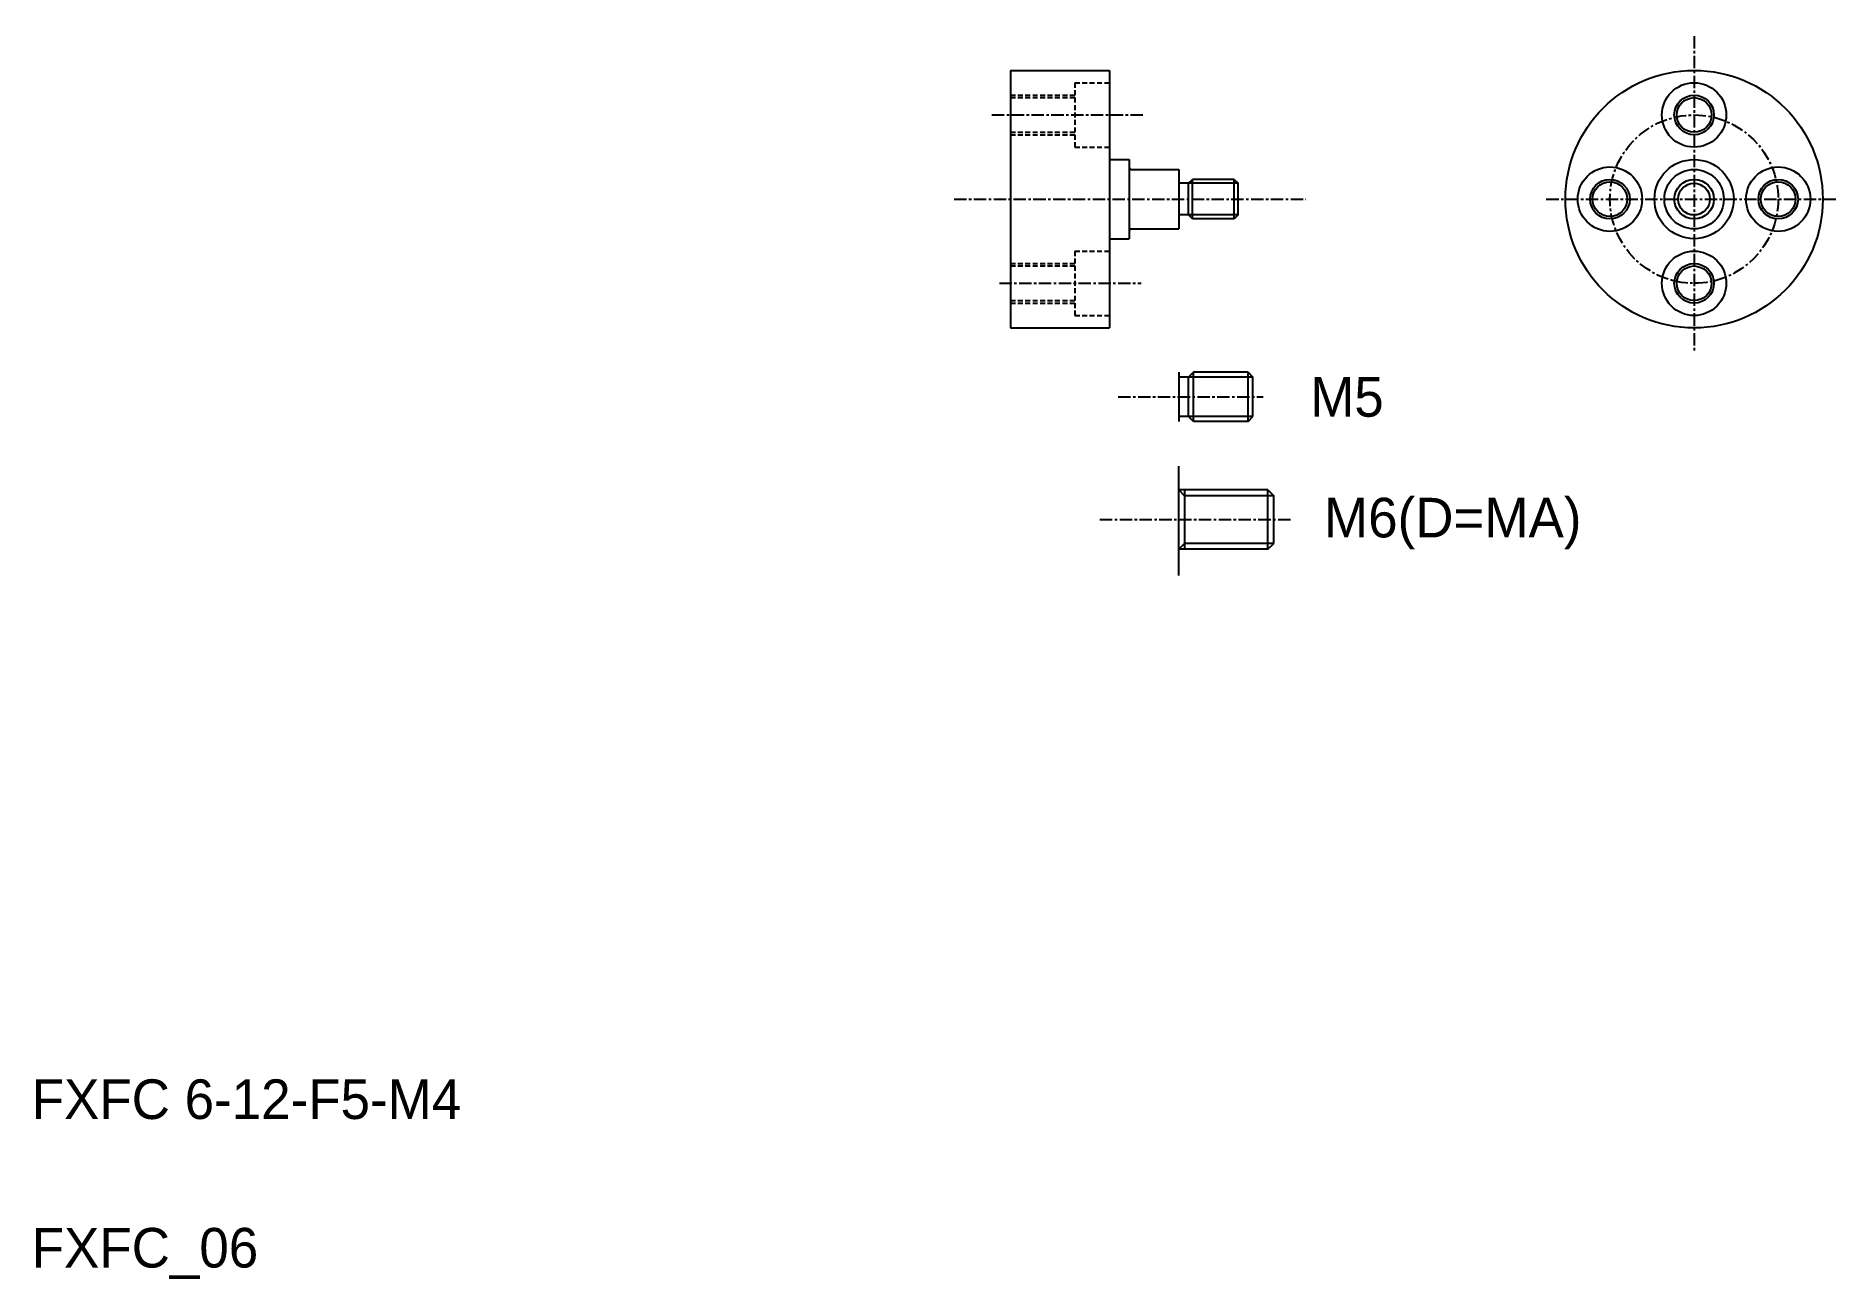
# Model space of a CAD drawing. Extents: x 10 to 192, y 9 to 134.
import ezdxf

# ---------------------------------------------------------------- set-up
doc = ezdxf.new("R2010")
doc.units = 0
doc.linetypes.add('CENTER', pattern=[2, 1.25, -0.25, 0.25, -0.25])
doc.linetypes.add('DASHED', pattern=[0.75, 0.5, -0.25])
doc.layers.get('0').update_dxf_attribs({"linetype": 'CONTINUOUS'})
doc.layers.add('CENTER', color=1, linetype='CENTER')

msp = doc.modelspace()

# ---------------------------------------------------------------- linework, layer by layer
at = {"color": 7, "linetype": 'CONTINUOUS'}
for p, q in [((108.87, 130.89), (118.87, 130.89)), ((108.87, 130.89), (108.87, 104.89)), ((118.87, 130.89), (118.87, 104.89)), ((118.87, 124.39), (118.87, 124.39)), ((118.87, 121.89), (120.87, 121.89)), ((120.87, 121.89), (120.87, 113.89)), ((121.07, 120.89), (125.87, 120.89)), ((125.87, 120.89), (125.87, 114.89)), ((126.87, 119.49), (125.87, 119.49)), ((126.87, 119.49), (127.27, 119.89)), ((126.87, 116.29), (126.87, 119.49)), ((127.27, 115.89), (127.27, 119.89)), ((131.47, 119.89), (127.27, 119.89)), ((131.47, 119.89), (131.87, 119.49)), ((131.47, 115.89), (131.47, 119.89)), ((131.87, 116.29), (131.87, 119.49)), ((118.87, 117.89), (118.87, 117.89)), ((121.07, 114.89), (125.87, 114.89)), ((126.87, 116.29), (125.87, 116.29)), ((127.27, 115.89), (126.87, 116.29)), ((131.47, 115.89), (127.27, 115.89)), ((131.87, 116.29), (131.47, 115.89)), ((118.87, 113.89), (120.87, 113.89)), ((108.87, 104.89), (118.87, 104.89)), ((125.87, 100.43), (125.87, 95.43)), ((127.37, 100.43), (126.87, 99.93)), ((127.37, 95.43), (127.37, 100.43)), ((132.87, 100.43), (127.37, 100.43)), ((132.87, 95.43), (132.87, 100.43)), ((132.87, 100.43), (133.37, 99.93)), ((126.87, 99.93), (125.87, 99.93)), ((126.87, 95.93), (126.87, 99.93)), ((133.37, 95.93), (133.37, 99.93)), ((126.87, 95.93), (125.87, 95.93)), ((127.37, 95.43), (126.87, 95.93)), ((132.87, 95.43), (127.37, 95.43)), ((132.87, 95.43), (133.37, 95.93)), ((125.87, 79.87), (125.87, 90.93)), ((134.87, 88.53), (125.87, 88.53)), ((126.47, 88.53), (126.47, 82.53)), ((134.87, 82.53), (134.87, 88.53)), ((134.87, 88.53), (135.47, 87.93)), ((135.47, 83.13), (135.47, 87.93)), ((134.87, 82.53), (125.87, 82.53)), ((134.87, 82.53), (135.47, 83.13))]:
    msp.add_line(p, q, dxfattribs=at)
at = {"color": 3, "linetype": 'DASHED'}
for p, q in [((115.37, 129.64), (118.87, 129.64)), ((115.37, 129.64), (115.37, 123.14)), ((108.87, 128.39), (115.37, 128.39)), ((108.87, 128.14), (115.37, 128.14)), ((108.87, 124.64), (115.37, 124.64)), ((108.87, 124.39), (115.37, 124.39)), ((115.37, 123.14), (118.87, 123.14)), ((108.87, 111.39), (115.37, 111.39)), ((108.87, 111.14), (115.37, 111.14)), ((115.37, 112.64), (118.87, 112.64)), ((115.37, 112.64), (115.37, 106.14)), ((108.87, 107.64), (115.37, 107.64)), ((108.87, 107.39), (115.37, 107.39)), ((115.37, 106.14), (118.87, 106.14))]:
    msp.add_line(p, q, dxfattribs=at)
at = {"color": 3, "linetype": 'CONTINUOUS'}
for p, q in [((131.87, 119.49), (126.87, 119.49)), ((131.87, 116.29), (126.87, 116.29)), ((133.37, 99.93), (126.87, 99.93)), ((133.37, 95.93), (126.87, 95.93)), ((125.87, 88.53), (126.47, 87.93)), ((135.47, 87.93), (126.47, 87.93)), ((125.87, 82.53), (126.47, 83.13)), ((135.47, 83.13), (126.47, 83.13))]:
    msp.add_line(p, q, dxfattribs=at)
at = {"color": 7, "linetype": 'CONTINUOUS'}
for centre, radius in [((177.93, 117.89), 13), ((177.93, 126.39), 3.25), ((177.93, 126.39), 1.75), ((177.93, 117.89), 4), ((169.43, 117.89), 3.25), ((177.93, 117.89), 3), ((186.43, 117.89), 3.25), ((169.43, 117.89), 1.75), ((177.93, 117.89), 2), ((186.43, 117.89), 1.75), ((177.93, 109.39), 3.25), ((177.93, 109.39), 1.75)]:
    msp.add_circle(centre, radius, dxfattribs=at)
at = {"color": 3, "linetype": 'CONTINUOUS'}
for centre, radius in [((177.93, 126.39), 2), ((169.43, 117.89), 2), ((177.93, 117.89), 1.6), ((186.43, 117.89), 2), ((177.93, 109.39), 2)]:
    msp.add_circle(centre, radius, dxfattribs=at)
at = {"color": 7, "linetype": 'CONTINUOUS'}
for centre, start, end in [((121.07, 121.09), 180, 270), ((121.07, 114.69), 90, 180)]:
    msp.add_arc(centre, 0.2, start, end, dxfattribs=at)
at = {"layer": 'CENTER', "color": 1, "linetype": 'CENTER'}
for p, q in [((177.93, 134.36), (177.93, 102.59)), ((107, 126.39), (122.23, 126.39)), ((103.18, 117.89), (138.71, 117.89)), ((163, 117.89), (192.26, 117.89)), ((107.75, 109.39), (122.08, 109.39)), ((119.76, 97.93), (134.4, 97.93)), ((117.91, 85.53), (137.16, 85.53))]:
    msp.add_line(p, q, dxfattribs=at)
msp.add_circle((177.93, 117.89), 8.5, dxfattribs=at)

# ---------------------------------------------------------------- texts
at = {"color": 7, "linetype": 'CONTINUOUS'}
for s, p in [('M5', (139.15, 95.92)), ('M6(D=MA)', (140.55, 83.73)), ('FXFC 6-12-F5-M4', (10, 25)), ('FXFC_06', (10, 10))]:
    msp.add_text(s, height=4, dxfattribs=at).set_placement(p)

doc.saveas('drawing.dxf')
